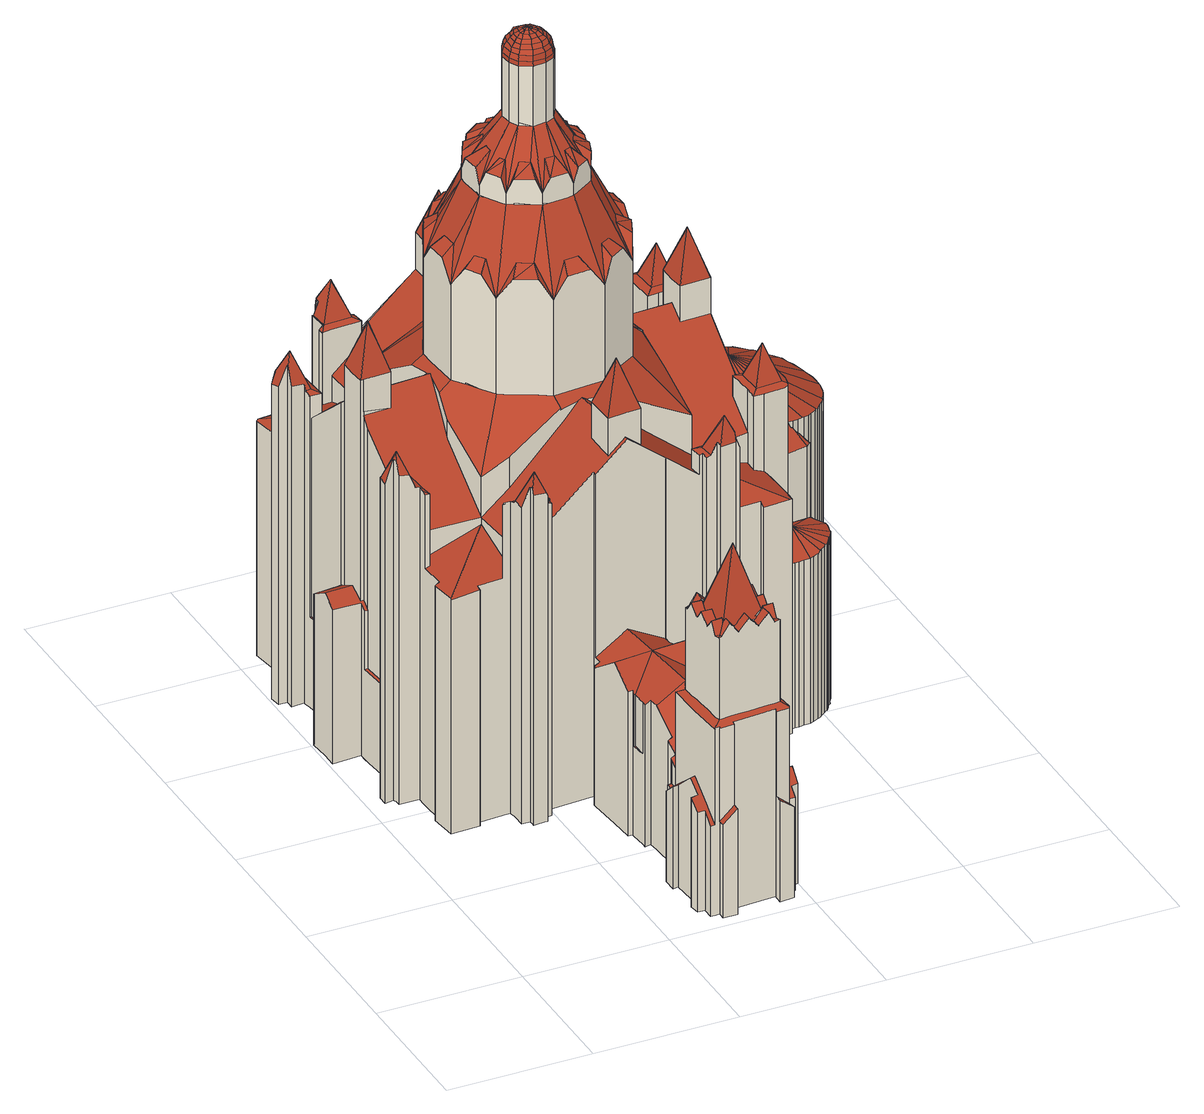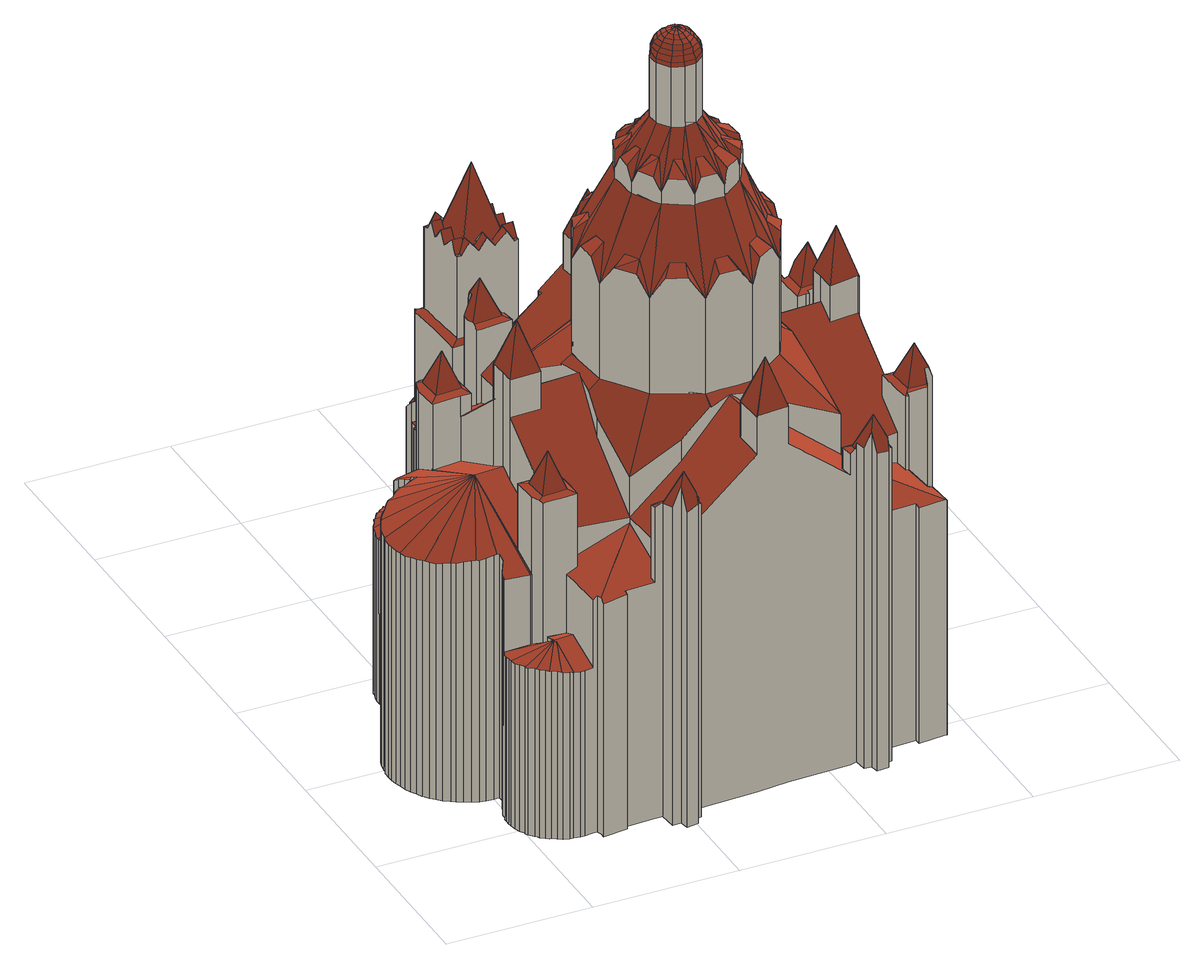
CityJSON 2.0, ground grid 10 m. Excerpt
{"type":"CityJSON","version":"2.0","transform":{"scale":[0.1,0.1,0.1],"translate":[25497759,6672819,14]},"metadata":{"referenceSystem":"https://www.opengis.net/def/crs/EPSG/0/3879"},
"CityObjects":{
"building1":{"type":"Building","attributes":{"dateOfConstruction":"1868-01-01","measuredHeight":48.2,"class":"Uskonnonharjoittamisrakennukset","function":"Kirkot, kappelit, luostarit, rukoushuoneet","usage":"Kirkko","roofType":"2110;3116;9999;2100;4000;3500","storeysAboveGround":1},"address":[{"Country":"Finland","Locality":"Helsinki","ThoroughfareNumber":"1","ThoroughfareName":"Pormestarinrinne","PostCode":"00160"}],"geometry":[{"type":"MultiSurface","lod":"2","boundaries":[[[0,1,2]],[[3,4,5]],[[6,7,8]],[[9,10,11]],[[12,13,14]],[[15,16,17]],[[18,19,20,21,22,23,24,25]],[[26,27,28,29,30,31]],[[32,33,34,35,36,37,19,18]],[[29,38,39,40,30]],[[38,41,42,43,44,39]],[[45,46,47,48,29,28]],[[48,38,29]],[[49,50,51,52,53,54]],[[52,55,56,57,53]],[[58,59,60,61,62,63,64,65]],[[63,66,67,68,69,70,64]],[[56,55,71,72,73,74,75]],[[76,77,78,48,47]],[[79,80,52,51]],[[80,81,55,52]],[[82,83,84,85,86,87,88,89,90,91,92,93]],[[48,78,94,41,38]],[[95,96,97,98]],[[99,100,95,98]],[[101,102,95,100]],[[103,104,105,106,107,108,109,110,86,85,111,112]],[[81,113,2,1,114,71,55]],[[115,116,117,118,119,120,121]],[[122,123,124,125,126,116,115]],[[102,127,96,95]],[[128,129,130,131,132,133]],[[134,135,136,129,128]],[[129,137,138,139,130]],[[136,137,129]],[[137,140,141,142,138]],[[90,143,144,145,146,147,148,149,150,151,152]],[[153,154,155,156,157,158,159]],[[160,161,162,163,164,153,159]],[[136,165,166,167,140,137]],[[168,169,170,171,172,173,174]],[[175,176,177,178,179,180,181]],[[87,182,110,180,179,183,184,162,161]],[[185,186,187,188,189,176,175]],[[190,191,192,193,194,195,196,197,198,199,200,201,202,203,107]],[[204,205,171,170]],[[206,207,208,205,204]],[[209,210,211]],[[212,209,211]],[[213,214,211]],[[136,135,215,165]],[[216,217,214,213]],[[218,217,216]],[[219,220,205,208]],[[221,217,218]],[[222,223,224,225,226,227,221,218]],[[228,222,218]],[[209,229,230,210]],[[220,231,232,233,171,205]],[[234,223,222,228]],[[229,235,230]],[[212,229,209]],[[233,236,237,238,172,171]],[[224,223,234]],[[239,240,235]],[[241,239,235]],[[229,241,235]],[[212,242,243,241,229]],[[244,245,224]],[[239,246,247,240]],[[248,249,5]],[[250,248,5]],[[4,251,252,253,250,5]],[[254,251,4,3]],[[252,251,254]],[[255,256,252]],[[257,258,249]],[[248,257,249]],[[259,256,255]],[[260,259,255]],[[261,245,244]],[[262,261,244]],[[257,263,258]],[[264,265,263]],[[266,264,263]],[[267,259,260]],[[246,268,247]],[[269,259,267]],[[270,271,267]],[[264,272,273,265]],[[274,271,270]],[[275,274,270]],[[276,261,262]],[[156,277,278,279,280,146,145,157]],[[281,282,268]],[[283,284,285,286,287,288,281,268]],[[276,289,261]],[[290,291,292,293,294,295]],[[296,291,290]],[[297,272,264]],[[266,297,264]],[[298,299,300,301,302,303,304]],[[305,306,307]],[[308,305,307]],[[309,310,311,312,291,296]],[[272,313,273]],[[314,315,305,308]],[[316,317,318,319,301,300,320,321]],[[322,323,324,325]],[[326,327,322,325]],[[328,329,323,322]],[[327,330,328,322]],[[331,332,327,326]],[[332,333,330,327]],[[334,335,329,328]],[[330,336,334,328]],[[333,337,336,330]],[[338,339,313]],[[297,340,341,342,338,313]],[[272,297,313]],[[343,344,345,346,347,348,289,276]],[[349,343,276]],[[350,201,351,352,353,354,355,356,187]],[[357,358,335,334]],[[336,359,357,334]],[[323,360,361,324]],[[329,362,360,323]],[[337,363,359,336]],[[364,274,275]],[[335,365,362,329]],[[366,367,332,331]],[[368,369,370,371,372,291,312]],[[367,373,333,332]],[[281,288,374,282]],[[375,376,358,357]],[[359,377,375,357]],[[378,372,371,379,380,381,382]],[[383,372,378]],[[384,385,386,387,388,389,390,391,392,393,394,395]],[[396,397,398,399,400,401,402,403,404,405,406,384,395]],[[373,407,337,333]],[[408,409,410,411]],[[412,413,414,415]],[[363,416,377,359]],[[358,417,365,335]],[[364,418,274]],[[407,419,363,337]],[[376,420,417,358]],[[338,342,421,339]],[[422,423,376,375]],[[377,424,422,375]],[[416,425,424,377]],[[426,427,364]],[[419,428,416,363]],[[429,430,431,432,433,434,435,436,437,438,439,440,441,442,443,444,399,398]],[[423,445,420,376]],[[428,446,425,416]],[[315,447,305]],[[146,448,449,450,451,452,453,454,455,147]],[[456,457,423,422]],[[424,458,456,422]],[[425,459,458,424]],[[460,461,462]],[[463,460,462]],[[464,465,466,460,463]],[[467,468,469,470]],[[471,467,470]],[[360,472,473,361]],[[362,474,472,360]],[[475,476,477,465,464]],[[478,479,480,481]],[[365,482,474,362]],[[457,483,445,423]],[[484,485,486,476,475]],[[446,487,459,425]],[[488,489,490,485,484]],[[417,414,482,365]],[[491,492,467,471]],[[493,494,495,489,488]],[[496,427,426]],[[497,496,426]],[[420,415,414,417]],[[498,499,367,366]],[[499,500,373,367]],[[501,7,502,494,493]],[[500,503,407,373]],[[504,344,343,349]],[[8,7,501]],[[503,505,419,407]],[[506,457,456]],[[458,506,456]],[[445,507,415,420]],[[459,506,458]],[[460,508,509,510,461]],[[505,511,428,419]],[[506,483,457]],[[487,506,459]],[[511,408,446,428]],[[483,512,507,445]],[[408,411,487,446]],[[506,512,483]],[[411,506,487]],[[6,513,514,502,7]],[[287,374,288]],[[515,512,506]],[[516,515,506]],[[517,516,506]],[[410,517,506]],[[411,410,506]],[[341,421,342]],[[515,518,507,512]],[[518,412,415,507]],[[519,520,521,522,523,524,525,526,527,528,529,530]],[[531,477,532,486,533,490,534,495,535,536,519,530]],[[413,537,482,414]],[[537,538,474,482]],[[516,539,518,515]],[[511,540,409,408]],[[509,528,541,542,510]],[[538,543,472,474]],[[543,544,473,472]],[[545,341,340]],[[409,546,517,410]],[[505,547,540,511]],[[517,546,539,516]],[[548,549,550,551,552,553,554,555,556,557,519,536]],[[199,558,559,196,195,560,561,562,563,564,565,566,352,200]],[[503,567,547,505]],[[539,568,412,518]],[[500,569,567,503]],[[540,570,546,409]],[[571,572,496]],[[497,571,496]],[[499,573,569,500]],[[513,574,575,549,514]],[[498,576,573,499]],[[568,577,413,412]],[[546,570,568,539]],[[492,468,467]],[[578,579,580,581,582,583,287,286]],[[545,584,341]],[[547,585,570,540]],[[577,586,537,413]],[[291,587,588,589,590,292]],[[591,584,545]],[[586,592,538,537]],[[504,345,344]],[[567,593,585,547]],[[570,585,577,568]],[[592,594,543,538]],[[595,596,597,598,599,291]],[[372,600,601,602,595,291]],[[541,526,603,604,542]],[[594,605,544,543]],[[606,607,608]],[[9,11,609]],[[569,610,593,567]],[[591,611,584]],[[279,612,613,614,615,616,617]],[[574,618,619,551,575]],[[583,620,287]],[[585,593,586,577]],[[573,621,610,569]],[[576,622,621,573]],[[11,10,623]],[[624,625,626,627,600,372]],[[383,624,372]],[[609,11,628]],[[571,609,628]],[[345,629,630,12,631,632,633,346]],[[607,611,591]],[[593,610,592,586]],[[610,621,594,592]],[[603,524,634,635,604]],[[621,622,605,594]],[[636,637,638,639,640,641]],[[642,637,636]],[[557,643,644,645,646,647,648,649,650,651,520,519]],[[648,652,653,654,655]],[[656,657,658,659,660]],[[618,661,662,553,619]],[[582,663,620,583]],[[664,607,606]],[[665,664,606]],[[666,665,606]],[[634,522,667,668,635]],[[669,629,345]],[[353,670,671,672,673,354]],[[674,642,675]],[[676,674,675]],[[10,676,675]],[[640,665,666]],[[661,656,660,555,662]],[[677,581,580]],[[674,637,642]],[[678,640,639]],[[638,679,678,639]],[[581,663,582]],[[637,679,638]],[[669,680,630,629]],[[667,681,682,683,668]],[[684,685,686,682,681]],[[650,655,654,685,684]],[[646,687,688,653,652]],[[644,689,690,688,687]],[[691,658,692,690,689]],[[680,12,630]],[[682,693,683]],[[686,693,682]],[[694,695,696,697]],[[698,692,658]],[[657,698,658]],[[699,700,701,702,703,704,15,705]],[[706,707,708,709,710,711,712,437,436,713,714,715,393,392]],[[716,702,701]],[[717,718,719,720,721,615,614]],[[677,722,581]],[[723,724,725,726,727,728]],[[16,722,677]],[[17,16,677]],[[729,730,731,732,733,734,724,723]],[[735,736,737,738,739,740]],[[741,742,743,744,736,735]],[[745,716,14]],[[13,745,14]],[[20,98,97,83,21]],[[736,746,747,748,737]],[[745,702,716]],[[670,749,750,751,752,753,671]],[[744,746,736]],[[747,746,754,755,756]],[[757,15,704]],[[703,758,757,704]],[[702,758,703]],[[759,760,761,762,763]],[[764,765,766,767,759,763]],[[744,768,754,746]],[[769,770,751,771,772,773,774,720,719]],[[775,776,760,759]],[[767,777,778,775,759]],[[779,780,781,775,778]],[[782,783,784,785,786,787,788,789]],[[790,791,792,793,794,795,450,796,797,774,798]],[[772,799,800,565,801,802,803,804,805,790,798]],[[806,807,808,809,810,811,783,782]],[[742,812,743]],[[781,813,814,815,776,775]],[[816,817,818,819,820,821,822,823,824]],[[825,826,827,828,829,816,824]],[[830,831,832]],[[833,834,830,832]],[[835,830,834]],[[836,837,838,839,840,841,842]],[[843,844,845,836,842]],[[846,847,848,845,844]],[[835,849,831,830]],[[850,837,836]],[[845,850,836]],[[848,850,845]],[[851,852,853,854]],[[855,856,857,858,859,860]],[[861,862,863,855,860]],[[864,865,866,867,868]],[[869,870,871,872,873,863,862]],[[874,856,855]],[[863,874,855]],[[873,874,863]],[[848,837,850]],[[875,876,877,878]],[[879,880,881,882,883,884,876,875]],[[885,886,887,888,889]],[[852,890,853]],[[891,892,893,894,886,885]],[[895,896,897,892,891]],[[898,899,900,895,891]],[[901,902,903,904,898,891]],[[890,905,906,907,908,901,891]],[[909,910,911,912,905,890]],[[873,856,874]],[[848,847,913,838,837]],[[866,914,915]],[[916,866,915]],[[866,917,918,919,920,921,914]],[[876,884,922,923]],[[873,872,924,857,856]],[[925,926,927,928,929,884]],[[930,931,932,925,884]],[[933,934,935,936,930,884]],[[937,938,939,933,884]],[[883,940,941,937,884]],[[942,943,944,945,917,866]],[[946,947,948,949,942,866]],[[950,951,952,953,946,866]],[[954,955,956,957,958,959,950,866]],[[960,961,962,963,964,954,866]],[[965,966,967,968,969,960,866]],[[970,971,972,973,974,965,866]],[[975,976,977,978,979,970,866]],[[980,981,982,983,975,866]],[[984,985,986,987,980,866]],[[988,984,866]],[[984,988,989]],[[990,991,921,920]],[[985,992,993,994,995,986]],[[996,997,998,999]],[[1000,1001,1002,1003]],[[303,302,1004,1005]],[[1006,1007,1008]],[[1009,1010,1011,1012]],[[728,727,1013,1014,1015,1016]],[[1017,1018,906,905]],[[1019,25,24,1020]],[[996,23,22,997]],[[1021,27,26,1022]],[[1022,26,31,1023]],[[1002,35,34,1003]],[[1024,33,32,1025]],[[1026,44,43,1027]],[[60,42,41,61]],[[1028,46,45,1029]],[[1030,50,49,1031]],[[1031,49,54,1032]],[[1033,59,58,1034]],[[1034,58,65,1035]],[[1036,70,69,1037]],[[1038,75,74,1039]],[[1000,73,72,104,1001]],[[104,72,71,105]],[[62,91,90,63]],[[87,86,182]],[[21,83,82,22]],[[997,22,82,93,998]],[[1040,316,321,1041]],[[250,325,324,266]],[[253,326,325,250]],[[269,1042,331,326,253]],[[266,324,361,297,1043]],[[418,366,331,1042]],[[1044,370,369,1045]],[[1006,368,312,1007]],[[83,97,96,84]],[[111,102,101,1046]],[[36,112,1046,101,100,37]],[[182,86,110]],[[116,107,106,117]],[[1001,104,103,35,1002]],[[35,103,112,36]],[[1047,121,120,1048]],[[1049,124,123,1050]],[[1050,123,122,1051]],[[84,96,127,85]],[[85,127,102,111]],[[118,1,0,119]],[[1052,132,131,1053]],[[67,128,133,68]],[[1054,142,141,1055]],[[63,90,152,66]],[[90,159,158,143]],[[89,160,159,90]],[[1056,140,167,1057]],[[1057,167,166,1058]],[[107,175,181,108]],[[187,186,350]],[[203,185,175,107]],[[201,200,351]],[[126,190,107,116]],[[1059,207,206,1060]],[[150,215,135,151]],[[1061,232,231,1062]],[[191,172,238,192]],[[1063,237,236,1064]],[[1065,295,294,1066]],[[1067,304,303,1068]],[[1069,299,298,1070]],[[1070,298,304,1067]],[[447,306,305]],[[148,308,307,149]],[[1007,312,311,1008]],[[1071,310,309,1072]],[[1041,321,320,1073]],[[1074,318,317,1075]],[[1075,317,316,1040]],[[1076,381,380,1077]],[[1077,380,379,1078]],[[302,378,382,1004]],[[696,435,434,697]],[[1079,433,432,1080]],[[480,431,430,481]],[[454,447,315,455]],[[197,471,470,198]],[[297,361,473,1081]],[[1082,479,478,1083]],[[572,498,366,418]],[[466,508,460]],[[340,1081,473,544,608,1084]],[[351,200,352]],[[824,565,564,825]],[[623,1085,576,498,572,1086]],[[558,468,492,559]],[[1087,589,588,1088]],[[1089,599,598,1090]],[[1011,596,595,1012]],[[1012,595,602,1009]],[[608,544,605,641,1091]],[[449,616,615,450]],[[279,617,280]],[[636,622,576,1085]],[[1092,627,626,1093]],[[1093,626,625,1094]],[[1016,625,624,728]],[[1091,641,605,622,636,1095]],[[691,659,658]],[[1096,695,694,1097]],[[1098,726,725,1099]],[[1100,734,733,1101]],[[1101,733,732,1102]],[[1102,732,731,1103]],[[1103,731,730,1104]],[[1105,739,738,1106]],[[452,735,740,453]],[[800,749,670,565]],[[1107,756,755,1108]],[[1108,755,754,1109]],[[1110,766,765,1111]],[[562,764,763,563]],[[1109,754,768,1112]],[[750,771,751]],[[1113,780,779,1114]],[[1115,786,785,1116]],[[1116,785,784,1117]],[[773,798,774]],[[782,450,795,806]],[[868,793,792,864]],[[1118,804,803,1119]],[[823,801,565,824]],[[772,798,773]],[[787,812,742,788]],[[1120,818,817,1121]],[[1122,829,828,1123]],[[1123,828,827,1124]],[[791,832,831,792]],[[804,835,834,805]],[[867,847,846,793,868]],[[793,846,844,794]],[[864,792,831,849,865]],[[865,849,835,804,1118]],[[1125,1126,1127,1128]],[[1128,1127,889,1129]],[[802,860,859,803]],[[1119,803,859,858,1130]],[[822,862,861,801,823]],[[801,861,860,802]],[[916,867,866]],[[821,869,862,822]],[[923,877,876]],[[1131,883,882,1132]],[[1132,882,881,1133]],[[1133,881,880,1134]],[[1135,888,887,1136]],[[1137,894,893,1138]],[[1139,897,896,1140]],[[1141,900,899,1142]],[[1143,904,903,1144]],[[1144,903,902,1145]],[[1145,902,901,1146]],[[1147,908,907,1148]],[[1149,1150,909,890]],[[915,913,847,867,916]],[[910,915,914,911]],[[1151,911,914,921,1152]],[[1153,920,919,1154]],[[1154,919,918,1155]],[[884,1156,922]],[[1157,1158,1159,1160]],[[1161,1162,1163,1164]],[[1165,928,927,1166]],[[1166,927,926,1167]],[[1168,932,931,1169]],[[1170,936,935,1171]],[[1171,935,934,1172]],[[1173,939,938,1174]],[[1175,941,940,1176]],[[1177,945,944,1178]],[[1178,944,943,1179]],[[1180,949,948,1181]],[[1181,948,947,1182]],[[1183,946,953,1184]],[[1184,953,952,1185]],[[1185,952,951,1186]],[[1187,959,958,1188]],[[1188,958,957,1189]],[[1189,957,956,1190]],[[1190,956,955,1191]],[[1192,964,963,1193]],[[1193,963,962,1194]],[[1194,962,961,1195]],[[1196,969,968,1197]],[[1197,968,967,1198]],[[1198,967,966,1199]],[[1200,974,973,1201]],[[1201,973,972,1202]],[[1202,972,971,1203]],[[1204,979,978,1205]],[[1205,978,977,1206]],[[1206,977,976,1207]],[[1208,983,982,1209]],[[1209,982,981,1210]],[[1211,985,984,1158,1157]],[[866,1130,988]],[[988,1130,1212,989]],[[1152,921,991,1213]],[[1214,990,920,1153]],[[1215,995,994,1216]],[[1216,994,993,1217]],[[1217,993,992,1218]],[[1219,992,985,1211]],[[1068,303,1005,1220]],[[1221,1015,1014,1222]],[[1222,1014,1013,1223]],[[1224,1017,905,1225]],[[1226,1227,1228,1229]],[[1229,1228,1230,1231]],[[1231,1230,1232,1233]],[[1160,1159,1234,1235]],[[1235,1234,1162,1161]],[[399,444,443,442,441,440,439,438,437,698,657,656,661,618,574,513,6,8]],[[1195,1236,1196,1197,1198,1199,1237,1200,1201,1202,1203,1238,1204,1205,1206,1207,1239,1208,1209,1210,1240,1241,1242,1215,1216,1217,1218,1226,1229,1231,1233,1243,1244,1165,1166,1167,1245,1168,1169,1246,1170,1171,1172,1247,1173,1174,1248,1175,1176,1131,1132,1133,1134,1249,1120,1121,1250,1122,1123,1124,1251,1252,1253,1254,1255,1256,1257,1113,1114,1258,1259,1110,1111,1260,1261,1262,1087,1088,1263,1264,1265,1266,1267,1268,1269,1270,1271,1092,1093,1094,1221,1222,1223,1272,1098,1099,1273,1100,1101,1102,1103,1104,1274,1275,1276,1096,1097,1277,1079,1080,1278,1082,1083,1279,1280,1074,1075,1040,1041,1073,1281,1069,1070,1067,1068,1220,1282,1076,1077,1078,1283,1044,1045,1284,1285,1071,1072,1286,1287,1065,1066,1288,1289,1290,1063,1064,1291,1061,1062,1292,1293,1294,1059,1060,1295,1296,1297,1298,1299,1049,1050,1051,1047,1048,1300,1301,1302,1303,1304,1305,1306,1030,1031,1032,1307,1308,1309,1038,1039,1310,1311,1024,1025,1312,1019,1020,1313,1314,1315,1028,1029,1316,1021,1022,1023,1317,1318,1319,1026,1027,1320,1033,1034,1035,1321,1036,1037,1322,1052,1053,1323,1324,1325,1054,1055,1056,1057,1058,1326,1327,1328,1329,1330,1105,1106,1331,1332,1333,1107,1108,1109,1112,1334,1335,1336,1115,1116,1117,1337,1338,1339,1125,1128,1129,1135,1136,1340,1137,1138,1341,1139,1140,1342,1141,1142,1343,1143,1144,1145,1146,1147,1148,1344,1345,1346,1347,1348,1214,1153,1154,1155,1349,1177,1178,1179,1350,1180,1181,1182,1183,1184,1185,1186,1351,1187,1188,1189,1190,1191,1352,1192,1193,1194]],[[854,853,890,891,885,889,1127,1126,1353]],[[1159,1158,1354,1156,884]],[[1315,1314,1313,1020,24,23,996,999,76,47,46,1028]],[[406,405,404,403,402,401,400,399,8,501,493,488,484,475,464,463,462,384]],[[462,461,510,542,604,635,668,683,693,392,391,390,389,388,387,386,385,384]],[[842,841,840,839,1355,909,1150,1356,1357,852,1358,851,808,807]],[[891,890,891,885]],[[815,814,1255,1254,1253,1252,1251,1124,827,826,761,760,776]],[[654,653,688,690,692,698,437,712,711,710,709,708,707,706,1359,392,693,686,685]],[[166,165,215,150,149,307,306,447,454,453,740,739,1105,1330,1329,1328,1327,1326,1058]],[[214,217,221,1360,1361,212,211]],[[245,261,289,1362,1363,225,224]],[[256,259,269,253,252]],[[241,1364,1365,283,268,246,239]],[[257,248,250,266,263]],[[271,274,418,269,267]],[[427,496,572,418,364]],[[608,607,591,545,340]],[[571,628,11,623,572]],[[641,640,666,606,608]],[[10,675,642,636,623]],[[1366,1367,705,15,17,677,580]],[[12,14,716,701,1368,1369,631]],[[1118,1119,1130,1212,1130,866,865]],[[1311,1310,1039,74,73,1000,1003,34,33,1024]],[[1305,1304,1303,1302,113,81,80,79]],[[1301,1300,1048,120,119,0,2,113,1302]],[[1049,1299,1298,1297,169,168,174,125,124]],[[1296,1295,1060,206,204,170,169,1297]],[[211,210,230,235,1370,164,163,162]],[[184,183,179,218,216,213,211,162]],[[178,1371,177,176,224,234,228,218,179]],[[1370,235,240,247,268,156,1372,155,1373,154,153]],[[189,188,187,276,262,244,224,176,1374]],[[5,249,258,263,241,243,1375,1376,1377]],[[1360,1378,1379,252,254,3,5,1377,1361]],[[227,226,225,267,260,255,252,1379]],[[263,265,273,313,1380,1365,1381,1364,1382,241]],[[1363,1383,1362,1384,289,1385,364,275,270,267,225]],[[156,268,282,374,287,279,278,277,1386,1372]],[[1287,1286,1072,309,296,290,295,1065]],[[1285,1284,1045,369,368,1006,1008,311,310,1071]],[[319,318,1074,1280,1279,429,398,397]],[[1380,313,339,421,341,286,285,284,283]],[[187,356,355,354,345,504,349,276]],[[1385,348,347,346,571,497,426,364]],[[436,435,696,695,1096,1276,1275,713]],[[611,607,580,579,578,286,341,584]],[[1089,1090,1265,1264,1263,1088,588,587,599]],[[620,663,581,614,613,612,1387,279,287]],[[571,346,633,632,631,10,9,609]],[[665,640,705,1367,1388,1366,580,607,664]],[[354,673,672,671,12,680,669,345]],[[10,631,1369,1368,701,637,674,676]],[[679,637,701,700,699,705,640,678]],[[16,15,719,718,717,614,581,722]],[[744,1334,1112,768]],[[744,743,812,787,786,1115,1336,1335,1334]],[[12,671,753,752,1389,1390,702,745,13]],[[758,702,1390,770,769,719,15,757]],[[852,1357,1391,890]],[[1165,1244,1243,1233,1232,1164,1163,929,928]],[[1224,1392,1347,1346,1345,1018,1017]],[[1219,1227,1226,1218,992]],[[1214,1348,1347,1392,1213,991,990]],[[986,995,1215,1242,1241,987]],[[980,987,1241,1240,1210,981]],[[1208,1239,1207,976,975,983]],[[1204,1238,1203,971,970,979]],[[1200,1237,1199,966,965,974]],[[1196,1236,1195,961,960,969]],[[954,964,1192,1352,1191,955]],[[950,959,1187,1351,1186,951]],[[946,1183,1182,947]],[[942,949,1180,1350,1179,943]],[[1175,1248,1174,938,937,941]],[[1173,1247,1172,934,933,939]],[[1170,1246,1169,931,930,936]],[[1168,1245,1167,926,925,932]],[[917,945,1177,1349,1155,918]],[[1151,1393,1225,905,912,911]],[[1345,1344,1148,907,906,1018]],[[908,1147,1146,901]],[[898,904,1143,1343,1142,899]],[[895,900,1141,1342,1140,896]],[[892,897,1139,1341,1138,893]],[[886,894,1137,1340,1136,887]],[[1131,1176,940,883]],[[821,878,877,923,922,1156,871,870,869]],[[871,1156,1354,1158,984,924,872]],[[924,984,989,1212,1130,858,857]],[[888,1135,1129,889]],[[806,795,794,844,843,842,807]],[[913,915,910,1394,1355,839,838]],[[790,805,834,833,832,791]],[[1122,1250,1121,817,816,829]],[[1249,1134,880,879,819,818,1120]],[[820,819,879,875,878,821]],[[1256,1255,814,813]],[[809,808,851,854,1353,810]],[[811,810,1353,1126,1125,1339,1338]],[[811,1338,1337,1117,784,783]],[[781,780,1113,1257,1256,813]],[[1114,779,778,777,1258]],[[1110,1259,1258,777,767,766]],[[763,762,761,826,825,564,563]],[[771,750,749,800,799,772]],[[1333,1332,748,747,756,1107]],[[452,451,789,788,742,741,735]],[[738,737,748,1332,1331,1106]],[[734,1100,1273,1099,725,724]],[[1098,1272,1223,1013,727,726]],[[797,796,721,720,774]],[[1275,1274,1104,730,729,714,713]],[[715,714,729,723,728,624,393]],[[643,557,691,689,644]],[[647,646,652,648]],[[651,650,684,681,520]],[[660,659,691,557,556,1395,1396]],[[521,520,681,667,522]],[[645,644,687,646]],[[649,648,655,650]],[[625,1016,1015,1221,1094]],[[619,1397,1398,1399]],[[525,1400,1401,603,1402]],[[600,627,1092,1271,1270,601]],[[1270,1269,1268,1010,1009,602,601]],[[596,1011,1010,1268,1267,1266,597]],[[1266,1265,1090,598,597]],[[560,590,589,1087,1262,1261,561]],[[1261,1260,1111,765,764,562,561]],[[575,551,550,549]],[[662,555,554,553]],[[486,532,477,476]],[[495,534,490,489]],[[523,522,634,524]],[[527,526,541,528]],[[502,514,549,548,536]],[[466,530,529,1403,1404,509,508]],[[502,536,535,495,494]],[[197,196,559,492,491,471]],[[490,533,486,485]],[[470,469,468,558,199,198]],[[477,531,530,466,465]],[[796,450,782,789,451,450,615,721]],[[1083,478,481,430,429,1279]],[[431,480,479,1082,1278,1080,432]],[[1277,1097,694,697,434,433,1079]],[[301,319,397,396,395,378,302]],[[395,394,393,624,383,378]],[[1005,1004,382,381,1076,1282,1220]],[[1283,1078,379,371,370,1044]],[[566,565,670,353,352]],[[148,147,455,315,314,308]],[[1281,1073,320,300,299,1069]],[[280,617,616,449,448,146]],[[1061,1291,1064,236,233,232]],[[1293,1292,1062,231,220,219]],[[1294,1293,219,208,207,1059]],[[1063,1290,1289,193,192,238,237]],[[1288,1066,294,293,194,193,1289]],[[293,292,590,560,195,194]],[[203,202,201,350,186,185]],[[181,180,110,109,108]],[[174,173,172,191,190,126,125]],[[88,87,161,160,89]],[[157,145,144,143,158]],[[1056,1055,141,140]],[[139,138,142,1054,1325,1324]],[[67,66,152,151,135,134,128]],[[131,130,139,1324,1323,1053]],[[1051,122,115,121,1047]],[[114,1,118,117,106,105,71]],[[19,37,100,99,98,20]],[[94,78,92,91,62,61,41]],[[999,998,93,92,78,77,76]],[[69,68,133,132,1052,1322,1037]],[[65,64,70,1036,1321,1035]],[[1309,1308,57,56,75,1038]],[[1306,1305,79,51,50,1030]],[[54,53,57,1308,1307,1032]],[[1320,1027,43,42,60,59,1033]],[[40,39,44,1026,1319,1318]],[[1316,1029,45,28,27,1021]],[[31,30,40,1318,1317,1023]],[[1312,1025,32,18,25,1019]],[[1160,1235,1161,1164,1232,1230,1228,1227,1219,1211,1157]],[[1152,1213,1392,1224,1225,1393,1151]],[[929,1163,1162,1234,1159,884]],[[1394,910,909,1355]],[[1391,1357,1356,1149,890]],[[599,587,291]]],"semantics":{"surfaces":[{"type":"RoofSurface"},{"type":"WallSurface"},{"type":"GroundSurface"}],"values":[0,0,0,0,0,0,0,0,0,0,0,0,0,0,0,0,0,0,0,0,0,0,0,0,0,0,0,0,0,0,0,0,0,0,0,0,0,0,0,0,0,0,0,0,0,0,0,0,0,0,0,0,0,0,0,0,0,0,0,0,0,0,0,0,0,0,0,0,0,0,0,0,0,0,0,0,0,0,0,0,0,0,0,0,0,0,0,0,0,0,0,0,0,0,0,0,0,0,0,0,0,0,0,0,0,0,0,0,0,0,0,0,0,0,0,0,0,0,0,0,0,0,0,0,0,0,0,0,0,0,0,0,0,0,0,0,0,0,0,0,0,0,0,0,0,0,0,0,0,0,0,0,0,0,0,0,0,0,0,0,0,0,0,0,0,0,0,0,0,0,0,0,0,0,0,0,0,0,0,0,0,0,0,0,0,0,0,0,0,0,0,0,0,0,0,0,0,0,0,0,0,0,0,0,0,0,0,0,0,0,0,0,0,0,0,0,0,0,0,0,0,0,0,0,0,0,0,0,0,0,0,0,0,0,0,0,0,0,0,0,0,0,0,0,0,0,0,0,0,0,0,0,0,0,0,0,0,0,0,0,0,0,0,0,0,0,0,0,0,0,0,0,0,0,0,0,0,0,0,0,0,0,0,0,0,0,0,0,0,0,0,0,0,0,0,0,0,0,0,0,0,0,0,0,0,0,0,0,0,0,0,0,0,0,0,0,0,0,0,0,0,0,0,0,0,1,0,0,0,0,0,0,0,0,0,0,0,0,0,0,0,0,0,0,0,0,0,0,0,0,0,0,0,0,0,0,0,0,0,0,0,0,0,0,0,0,0,0,0,0,0,0,0,0,0,0,0,0,0,0,0,0,0,0,0,0,0,0,0,0,0,0,0,0,0,0,0,0,0,0,0,0,0,0,0,0,0,0,0,0,0,1,1,1,1,1,1,1,1,1,1,1,1,1,1,1,1,1,1,1,1,1,1,1,1,1,1,1,1,1,1,1,1,1,1,1,1,1,1,1,1,1,1,1,1,1,1,1,1,1,1,1,1,1,1,1,1,1,1,1,1,1,1,1,1,1,1,1,1,1,1,1,1,1,1,1,1,1,1,1,1,1,1,1,1,1,1,1,1,1,1,1,1,1,1,1,1,1,1,1,1,1,1,1,1,1,1,1,1,1,1,1,1,1,1,1,1,1,1,1,1,1,1,1,1,1,1,1,1,1,1,1,1,1,1,1,1,1,1,1,1,1,1,1,1,1,1,1,1,1,1,1,1,1,1,1,1,1,1,1,1,1,1,1,1,1,1,1,1,1,1,1,1,1,1,1,1,1,1,1,1,1,1,1,1,1,1,1,1,1,1,1,1,1,1,1,1,1,1,1,1,1,1,1,1,1,1,1,1,1,1,1,1,1,1,1,2,0,0,1,1,1,1,1,1,1,1,0,0,0,0,0,0,0,0,0,0,0,0,0,0,1,1,1,1,1,1,1,1,1,1,1,1,1,1,1,1,1,1,1,1,1,1,1,1,1,1,1,1,1,1,1,1,1,1,1,1,1,1,1,1,1,1,1,1,1,1,1,1,1,1,1,1,1,1,1,1,1,1,1,1,1,1,1,1,1,1,1,1,1,1,1,1,1,1,1,1,1,1,1,1,1,1,1,1,1,1,1,1,1,1,1,1,1,1,1,1,1,1,1,1,1,1,1,1,1,1,1,1,1,1,1,1,1,1,1,1,1,1,1,1,1,1,1,1,1,1,1,1,1,1,1,1,1,1,1,1,1,1,1,1,1,1,1,1,1,1,1,1,1,1,1,1,1,1,1,1,1,1,1,1,1,1,0,0,0,0,0,0]}}]}
},
"vertices":[
[33,207,226],[36,207,226],[33,210,227],[105,301,398],[118,298,405],[105,306,388],[145,19,198],[145,22,198],[143,19,198],[172,267,398],[176,270,388],[164,274,405],[196,252,327],[200,261,341],[192,268,347],[208,318,327],[202,326,341],[193,323,347],[3,287,119],[22,288,119],[22,299,113],[23,299,113],[23,306,109],[22,306,109],[22,303,111],[2,301,111],[3,353,231],[9,353,245],[9,352,245],[12,356,253],[5,362,237],[2,361,229],[3,276,113],[23,277,112],[23,272,109],[25,272,109],[25,278,113],[23,278,113],[21,366,228],[8,366,228],[8,362,237],[25,371,226],[23,371,226],[23,369,227],[9,368,227],[9,347,233],[18,348,232],[18,346,228],[22,347,228],[12,220,232],[18,221,248],[19,219,248],[20,221,253],[13,227,234],[12,227,233],[29,231,228],[18,230,228],[18,228,234],[18,394,172],[21,394,173],[23,371,173],[25,371,173],[26,361,173],[67,366,188],[17,411,172],[16,411,171],[65,407,174],[58,406,174],[58,410,173],[36,409,173],[36,413,172],[34,236,226],[28,236,226],[26,236,226],[26,234,227],[18,233,227],[19,342,226],[20,342,226],[27,342,226],[19,215,239],[26,215,238],[30,215,228],[23,306,241],[23,299,246],[43,301,246],[44,290,255],[77,292,255],[76,294,254],[73,310,240],[69,332,221],[67,366,193],[26,361,195],[27,342,210],[20,342,210],[26,361,226],[33,289,306],[43,301,272],[23,299,273],[22,299,272],[22,288,272],[23,278,272],[25,278,272],[44,279,272],[25,272,240],[28,236,211],[34,236,211],[35,216,194],[76,217,193],[73,259,227],[75,275,241],[77,291,254],[44,279,246],[25,278,246],[33,215,227],[35,216,226],[33,170,172],[76,217,188],[35,216,174],[36,207,174],[33,207,173],[34,189,173],[31,189,171],[33,170,171],[53,171,172],[53,175,173],[71,176,173],[79,177,173],[44,290,273],[58,406,226],[62,411,228],[61,424,228],[60,424,228],[61,411,228],[58,410,226],[65,407,226],[86,408,226],[81,412,228],[71,421,253],[64,427,238],[64,424,237],[74,425,244],[73,431,231],[65,430,230],[103,367,223],[124,366,240],[141,365,255],[142,365,255],[139,399,255],[129,398,246],[128,419,246],[85,417,211],[86,408,211],[65,407,193],[96,340,258],[104,346,258],[116,354,258],[124,360,258],[124,366,253],[103,367,240],[67,366,222],[69,332,238],[73,310,252],[81,310,258],[85,319,258],[91,331,258],[81,416,228],[80,416,232],[79,425,233],[72,176,227],[76,176,227],[77,172,228],[95,173,228],[99,178,226],[79,177,226],[71,176,226],[76,217,222],[101,248,258],[95,257,258],[89,267,258],[83,275,258],[75,275,251],[73,259,241],[77,292,254],[82,285,258],[81,300,258],[95,217,231],[133,223,253],[132,231,258],[124,236,258],[110,243,258],[79,177,193],[99,178,210],[100,170,210],[131,172,236],[131,169,236],[153,170,255],[153,173,255],[141,172,245],[140,194,246],[152,195,255],[149,226,255],[146,226,253],[133,223,241],[95,217,209],[77,171,230],[86,163,253],[77,162,230],[83,162,244],[83,159,244],[94,318,347],[85,319,341],[81,310,327],[105,306,380],[81,300,341],[90,299,347],[85,417,226],[82,285,341],[91,288,347],[83,275,327],[83,157,240],[92,158,239],[106,283,380],[97,270,347],[101,263,347],[101,248,327],[117,267,380],[115,270,380],[109,280,380],[89,267,341],[98,325,347],[91,331,341],[93,158,237],[93,162,237],[96,163,228],[95,257,341],[96,340,327],[98,163,227],[98,170,227],[100,170,226],[111,339,347],[104,346,341],[115,323,380],[107,309,380],[112,319,380],[110,243,341],[116,251,347],[119,345,347],[116,354,341],[120,307,405],[107,309,398],[130,300,422],[118,292,405],[106,283,388],[131,292,422],[106,288,398],[109,280,398],[120,283,404],[122,311,405],[112,319,398],[122,279,404],[115,270,398],[126,246,347],[124,236,341],[115,323,388],[127,318,405],[118,326,398],[133,307,422],[117,267,388],[124,360,327],[134,286,422],[121,265,398],[129,274,404],[133,322,405],[129,334,398],[135,270,404],[133,259,398],[132,231,327],[134,361,258],[147,361,258],[157,362,258],[157,369,252],[137,352,347],[134,361,341],[132,337,380],[137,337,380],[148,337,380],[153,338,380],[157,362,327],[146,352,347],[137,257,380],[127,161,102],[156,141,118],[153,170,118],[131,169,104],[131,163,104],[127,163,102],[129,138,118],[140,313,422],[128,53,76],[132,54,76],[133,38,89],[136,39,89],[135,64,67],[132,64,67],[128,63,67],[139,409,306],[150,421,273],[128,419,273],[129,398,272],[130,121,106],[133,121,106],[133,119,104],[134,119,104],[132,337,388],[139,399,272],[151,399,272],[130,22,74],[135,22,74],[135,14,67],[138,14,67],[134,30,81],[129,29,81],[130,300,468],[133,307,468],[133,307,465],[130,300,465],[131,292,465],[131,292,468],[131,300,472],[134,307,472],[132,292,472],[134,286,465],[134,286,468],[135,287,472],[133,300,475],[135,306,475],[133,293,475],[136,288,475],[141,325,405],[137,337,398],[148,314,422],[153,338,388],[146,325,405],[144,241,347],[154,242,347],[168,234,327],[159,259,380],[155,258,380],[142,257,380],[142,232,341],[133,223,252],[149,226,253],[152,226,253],[168,226,252],[168,234,258],[158,233,258],[142,232,258],[135,299,478],[137,304,478],[135,293,478],[140,313,468],[140,313,465],[141,312,472],[137,289,478],[137,257,388],[141,310,475],[142,281,465],[142,282,468],[134,108,104],[134,105,104],[138,106,106],[139,99,106],[159,100,118],[142,282,472],[147,361,341],[137,299,480],[139,303,480],[137,294,480],[135,64,81],[140,79,94],[137,79,92],[138,70,87],[135,70,85],[161,65,96],[140,60,139],[143,61,139],[148,61,139],[156,61,139],[162,62,139],[168,62,139],[174,62,139],[180,63,139],[183,63,139],[188,67,136],[161,65,136],[135,64,136],[136,39,136],[138,14,136],[138,14,137],[143,19,139],[142,22,139],[142,27,139],[142,34,139],[141,40,139],[141,46,139],[140,52,139],[140,58,139],[143,284,475],[148,291,482],[151,293,482],[148,295,483],[147,294,483],[151,305,480],[153,307,478],[147,309,478],[147,306,480],[139,291,480],[142,309,478],[142,281,422],[143,286,478],[143,306,480],[148,337,398],[140,298,482],[141,301,482],[140,295,482],[141,293,482],[142,257,398],[144,269,405],[144,288,480],[141,14,137],[141,14,136],[151,14,136],[151,16,137],[181,18,137],[181,16,136],[190,17,136],[190,17,137],[186,22,139],[182,21,139],[178,21,139],[171,21,139],[164,20,139],[157,20,139],[151,20,139],[145,19,139],[144,303,482],[144,291,482],[150,421,272],[157,369,242],[180,375,223],[216,377,193],[214,417,193],[191,416,211],[191,423,211],[150,421,245],[151,399,246],[143,298,483],[143,299,483],[143,296,483],[143,295,483],[143,58,198],[143,61,198],[140,60,198],[140,58,198],[140,52,206],[147,52,206],[147,54,203],[152,184,306],[162,195,272],[152,195,272],[140,194,272],[141,172,272],[148,313,468],[148,314,465],[148,312,472],[141,46,198],[148,46,198],[148,48,199],[141,9,69],[151,9,78],[151,14,78],[141,14,69],[148,311,475],[145,300,483],[141,40,206],[148,40,206],[148,45,199],[145,294,483],[142,34,198],[149,34,198],[149,35,199],[153,173,272],[164,174,272],[142,27,206],[149,28,206],[149,33,199],[151,269,405],[155,258,398],[151,282,465],[151,282,468],[151,283,472],[142,22,198],[149,26,204],[150,284,475],[158,233,341],[150,286,478],[146,297,484],[147,303,482],[147,54,204],[148,54,206],[148,61,206],[149,289,480],[146,300,483],[151,20,206],[151,26,206],[148,300,483],[149,298,483],[149,297,483],[150,302,482],[163,41,249],[176,56,199],[175,56,199],[169,55,199],[168,55,199],[167,55,199],[162,55,199],[157,55,199],[156,55,199],[155,55,199],[148,54,199],[147,54,199],[147,52,199],[148,46,199],[148,40,199],[149,34,199],[149,28,199],[149,26,199],[154,309,475],[155,310,472],[152,299,482],[153,290,480],[156,55,198],[156,61,198],[156,311,468],[156,311,465],[154,323,405],[152,296,482],[155,289,478],[151,26,199],[156,27,199],[157,27,199],[158,27,199],[164,27,199],[169,27,199],[171,28,199],[172,28,199],[177,28,199],[178,28,199],[162,195,246],[164,174,246],[180,172,233],[179,175,233],[205,176,212],[204,185,212],[226,187,193],[224,227,193],[168,226,239],[156,287,475],[155,300,480],[157,286,472],[155,295,480],[159,259,388],[151,282,422],[158,285,468],[157,20,198],[157,27,198],[158,285,465],[157,301,478],[157,336,380],[167,330,380],[171,328,380],[188,347,327],[173,344,347],[164,348,347],[157,336,398],[158,295,478],[159,302,475],[183,166,101],[183,167,101],[180,167,103],[180,172,103],[159,321,405],[161,302,472],[160,294,475],[162,302,468],[182,123,104],[183,122,103],[183,125,106],[186,126,106],[185,143,118],[181,101,105],[181,109,105],[183,109,103],[162,55,206],[162,62,206],[162,302,465],[166,315,405],[171,328,388],[156,311,422],[163,261,398],[161,294,472],[167,330,398],[166,357,258],[179,351,258],[188,347,258],[216,377,222],[180,375,238],[157,369,253],[164,20,206],[164,27,206],[166,357,341],[162,294,468],[163,294,465],[158,285,422],[188,67,81],[187,73,85],[186,82,91],[182,82,93],[159,272,405],[173,249,347],[180,253,347],[176,270,380],[172,267,380],[163,261,380],[168,55,198],[168,62,198],[163,294,422],[184,289,388],[173,296,405],[172,301,405],[182,309,388],[162,302,422],[172,287,405],[178,30,199],[178,34,199],[178,36,199],[178,37,199],[177,41,199],[177,46,199],[177,47,199],[177,48,199],[176,55,199],[177,41,206],[184,42,206],[184,47,198],[177,47,198],[178,21,206],[182,21,198],[182,25,198],[178,28,204],[177,28,206],[171,21,198],[171,28,198],[179,351,341],[174,324,398],[180,313,398],[169,310,405],[175,56,206],[174,62,206],[176,240,341],[224,227,222],[196,252,258],[187,247,258],[176,240,258],[182,285,398],[169,281,405],[178,274,398],[188,333,347],[183,305,398],[183,294,398],[187,247,341],[176,56,204],[180,60,198],[180,63,198],[176,55,206],[183,55,206],[183,60,198],[178,36,198],[185,36,198],[178,30,206],[185,30,206],[178,28,203],[185,25,198],[183,63,198],[181,11,75],[191,12,67],[190,17,67],[181,16,75],[186,22,198],[183,305,380],[183,294,380],[184,289,380],[211,284,327],[200,296,347],[199,305,347],[182,309,380],[183,60,139],[183,55,139],[184,47,139],[184,42,139],[185,36,139],[185,30,139],[185,25,139],[190,19,137],[191,19,136],[189,42,136],[196,277,347],[193,339,258],[202,326,258],[208,318,258],[216,319,252],[218,335,242],[193,339,341],[189,42,89],[195,42,89],[194,57,76],[197,58,75],[197,67,67],[188,67,67],[191,19,69],[195,19,69],[195,25,74],[200,26,74],[200,34,82],[196,34,82],[191,416,226],[196,421,228],[195,433,228],[194,433,228],[194,424,227],[191,423,226],[214,417,226],[221,418,226],[216,422,228],[215,422,228],[206,275,341],[205,431,253],[199,436,239],[199,433,239],[222,261,238],[218,284,252],[211,284,258],[206,275,258],[200,261,258],[208,434,245],[207,440,229],[199,439,232],[209,308,341],[210,294,341],[209,181,228],[229,183,228],[229,187,226],[226,187,226],[204,185,226],[205,176,226],[207,176,227],[207,170,227],[210,170,228],[214,434,231],[209,308,258],[210,294,258],[218,284,253],[214,300,254],[214,301,254],[214,302,254],[220,172,253],[229,182,229],[214,170,237],[214,165,237],[214,165,236],[225,166,236],[225,168,242],[216,377,189],[258,424,172],[258,428,170],[241,426,171],[241,423,172],[220,422,172],[221,418,173],[214,417,173],[247,303,255],[247,315,245],[268,316,245],[265,359,210],[257,358,210],[256,376,195],[218,335,228],[216,319,241],[214,301,255],[218,284,241],[222,261,221],[265,233,195],[264,252,211],[271,252,211],[269,294,246],[248,293,246],[256,376,173],[256,386,173],[264,387,170],[263,395,170],[262,421,170],[259,421,172],[220,422,226],[225,171,242],[230,171,228],[230,177,228],[272,186,171],[273,186,171],[273,192,171],[274,191,170],[273,216,170],[272,224,170],[265,224,173],[265,233,173],[224,227,189],[226,187,173],[229,187,173],[229,188,173],[253,189,173],[253,185,171],[258,304,306],[268,316,272],[247,315,272],[247,303,272],[248,293,272],[269,294,272],[261,382,228],[278,383,228],[281,385,227],[280,388,226],[277,387,226],[264,387,226],[256,386,226],[256,376,226],[257,358,226],[262,364,228],[265,359,226],[284,360,226],[279,365,228],[268,306,272],[270,373,253],[264,387,128],[277,387,128],[276,396,131],[263,395,131],[268,247,228],[286,248,228],[291,253,226],[291,254,226],[271,252,226],[264,252,226],[265,233,226],[265,224,226],[269,229,228],[268,316,199],[268,306,204],[288,307,204],[284,360,179],[265,359,179],[272,224,226],[286,225,226],[289,226,226],[290,228,227],[287,230,228],[278,239,253],[273,216,131],[287,217,131],[286,225,128],[272,224,128],[274,191,121],[277,191,121],[280,191,121],[284,192,121],[288,192,121],[287,216,131],[276,398,131],[282,419,122],[282,420,122],[278,421,122],[275,421,121],[277,396,131],[277,397,131],[289,416,123],[288,416,123],[285,418,123],[295,410,123],[294,412,123],[291,414,123],[300,404,122],[299,406,122],[296,409,123],[304,392,121],[303,396,121],[302,400,122],[300,403,122],[302,379,120],[304,383,120],[304,385,120],[304,389,121],[283,388,126],[283,378,120],[284,378,120],[301,379,120],[283,378,226],[284,378,170],[283,378,170],[284,360,178],[298,359,178],[296,359,178],[296,364,176],[300,371,172],[301,376,170],[289,226,120],[286,225,120],[292,236,226],[313,215,121],[313,217,121],[314,220,121],[315,224,120],[315,226,120],[309,207,122],[310,210,121],[312,213,121],[303,201,122],[304,201,122],[306,204,122],[308,207,122],[297,196,122],[298,197,122],[301,199,122],[291,193,121],[295,195,121],[311,357,176],[309,358,176],[305,359,177],[300,359,178],[325,350,174],[322,352,174],[318,354,175],[314,356,176],[337,338,172],[335,341,172],[332,344,172],[329,347,173],[345,320,170],[345,321,170],[344,325,170],[342,329,171],[340,333,171],[338,337,172],[346,301,171],[347,303,170],[347,308,170],[347,312,170],[346,316,170],[340,283,172],[342,286,172],[344,290,171],[345,294,171],[346,299,171],[329,269,175],[331,271,174],[334,275,173],[337,278,173],[340,282,172],[316,261,177],[317,261,177],[321,263,176],[324,266,175],[328,268,175],[304,256,178],[304,257,179],[308,258,178],[312,260,177],[292,236,170],[309,240,170],[305,253,177],[304,254,177],[291,254,178],[291,253,178],[301,375,170],[302,376,170],[312,242,170],[310,245,172],[308,249,174],[306,252,175],[22,306,67],[23,306,67],[20,342,67],[19,342,67],[26,236,67],[28,236,67],[25,272,67],[23,272,67],[135,70,67],[132,69,67],[134,108,67],[134,119,67],[133,119,67],[183,109,67],[184,109,67],[183,122,67],[182,123,67],[197,69,67],[192,68,67],[192,74,67],[187,73,67],[303,379,120],[303,382,120],[2,301,2],[22,303,2],[9,353,2],[3,353,2],[2,361,2],[23,277,2],[3,276,2],[9,368,2],[23,369,2],[18,348,2],[9,347,2],[18,221,2],[12,220,2],[12,227,2],[21,394,2],[18,394,2],[16,411,2],[36,413,2],[36,409,2],[18,233,2],[26,234,2],[130,22,2],[129,29,2],[134,286,424],[140,313,419],[138,106,2],[134,105,2],[25,278,249],[31,189,2],[34,189,2],[53,175,2],[53,171,2],[33,170,2],[61,411,2],[60,424,2],[65,430,2],[73,431,2],[74,425,2],[79,425,2],[80,416,2],[83,162,2],[77,162,2],[93,162,2],[93,158,2],[98,170,2],[98,163,2],[127,163,2],[131,163,2],[128,63,2],[132,64,2],[132,54,2],[128,53,2],[133,121,2],[130,121,2],[134,30,2],[135,14,2],[135,22,2],[138,70,2],[137,79,2],[140,79,2],[181,18,2],[151,16,2],[148,314,425],[151,9,2],[141,9,2],[156,311,419],[158,285,423],[151,282,420],[180,167,2],[183,167,2],[185,143,67],[186,126,67],[162,302,421],[182,82,2],[186,82,2],[187,73,2],[163,294,421],[191,12,2],[181,11,2],[197,58,2],[194,57,2],[196,34,2],[200,34,2],[200,26,2],[195,25,2],[195,19,2],[194,424,2],[194,433,2],[199,439,2],[207,440,2],[208,434,2],[207,170,2],[207,176,2],[214,434,2],[225,166,2],[214,165,2],[241,423,2],[241,426,2],[258,428,2],[269,294,198],[271,252,179],[273,192,2],[273,186,2],[253,185,2],[253,189,2],[229,188,2],[268,422,2],[268,422,121],[271,422,121],[271,422,2],[275,421,2],[291,254,179],[288,192,2],[284,192,2],[280,191,2],[277,191,2],[278,421,2],[282,420,2],[285,418,2],[288,416,2],[291,414,2],[294,412,2],[296,409,2],[299,406,2],[300,403,2],[302,400,2],[303,396,2],[304,392,2],[304,389,2],[304,385,2],[283,388,120],[283,388,123],[284,378,67],[301,376,67],[300,371,2],[296,364,2],[296,359,2],[289,226,126],[292,236,67],[292,236,120],[309,237,120],[309,237,67],[311,234,67],[311,234,120],[315,227,120],[315,227,67],[315,224,2],[314,220,2],[313,217,2],[312,213,2],[310,210,2],[308,207,2],[306,204,2],[304,201,2],[301,199,2],[298,197,2],[295,195,2],[291,193,2],[300,359,2],[305,359,2],[309,358,2],[314,356,2],[318,354,2],[322,352,2],[325,350,2],[329,347,2],[332,344,2],[335,341,2],[338,337,2],[340,333,2],[342,329,2],[344,325,2],[345,321,2],[346,316,2],[347,312,2],[347,308,2],[347,303,2],[346,299,2],[345,294,2],[344,290,2],[342,286,2],[340,282,2],[337,278,2],[334,275,2],[331,271,2],[328,268,2],[324,266,2],[321,263,2],[317,261,2],[312,260,2],[308,258,2],[304,257,2],[309,240,67],[291,253,179],[302,376,67],[301,375,2],[306,252,2],[308,249,2],[310,245,2],[312,242,2],[312,242,67],[132,69,2],[192,74,2],[192,68,2],[197,69,2],[303,379,67],[302,379,67],[313,239,2],[313,239,67],[314,235,67],[314,235,2],[315,231,67],[315,231,2],[315,228,67],[315,228,2],[310,237,120],[310,237,67],[346,301,2],[340,283,2],[329,269,2],[316,261,2],[304,256,2],[304,254,2],[305,253,2],[315,227,2],[315,226,2],[313,215,2],[309,207,2],[303,201,2],[297,196,2],[274,191,2],[272,186,2],[229,187,2],[229,183,2],[229,182,2],[230,177,2],[230,171,2],[225,171,2],[225,168,2],[214,170,2],[210,170,2],[205,176,2],[179,175,2],[180,172,2],[183,166,2],[185,143,2],[186,126,2],[183,125,2],[183,122,2],[184,109,2],[183,109,2],[181,109,2],[181,101,2],[197,67,2],[195,42,2],[191,19,2],[190,19,2],[190,17,2],[181,16,2],[151,14,2],[141,14,2],[138,14,2],[133,38,2],[135,70,2],[139,99,2],[134,108,2],[133,119,2],[129,138,2],[127,161,2],[131,169,2],[131,172,2],[100,170,2],[96,163,2],[92,158,2],[83,157,2],[83,159,2],[77,171,2],[77,172,2],[76,176,2],[72,176,2],[71,176,2],[33,207,2],[33,210,2],[33,215,2],[30,215,2],[26,215,2],[19,215,2],[19,219,2],[13,227,2],[18,228,2],[18,230,2],[26,236,2],[23,272,2],[3,287,2],[22,306,2],[19,342,2],[18,346,2],[9,352,2],[5,362,2],[8,362,2],[8,366,2],[23,371,2],[17,411,2],[58,410,2],[61,424,2],[64,424,2],[64,427,2],[81,416,2],[85,417,2],[128,419,2],[150,421,2],[191,423,2],[195,433,2],[199,433,2],[199,436,2],[215,422,2],[216,422,2],[220,422,2],[258,424,2],[259,421,2],[262,421,2],[282,419,2],[289,416,2],[295,410,2],[300,404,2],[304,383,2],[303,382,2],[303,379,2],[303,378,2],[302,376,2],[298,359,2],[311,357,2],[337,338,2],[345,320,2],[262,421,121],[290,228,125],[280,388,126],[280,388,120],[277,387,120],[277,387,129],[183,60,140],[106,288,380],[105,301,380],[133,259,380],[121,265,380],[118,326,380],[129,334,380],[174,324,380],[180,313,380],[182,285,380],[178,274,380],[96,340,259],[89,267,259],[124,360,257],[116,354,259],[101,248,257],[112,319,382],[107,309,381],[105,306,381],[106,288,381],[106,283,381],[132,337,382],[129,334,378],[118,326,381],[121,265,381],[133,259,378],[137,257,381],[134,361,257],[166,357,259],[180,313,381],[206,275,259],[211,284,259],[277,396,130],[303,378,67],[301,379,67],[281,385,124],[177,28,201],[172,28,201],[169,27,198],[164,27,198],[158,27,198],[162,55,201],[167,55,201],[157,55,198],[148,54,198],[155,55,198]
]}
